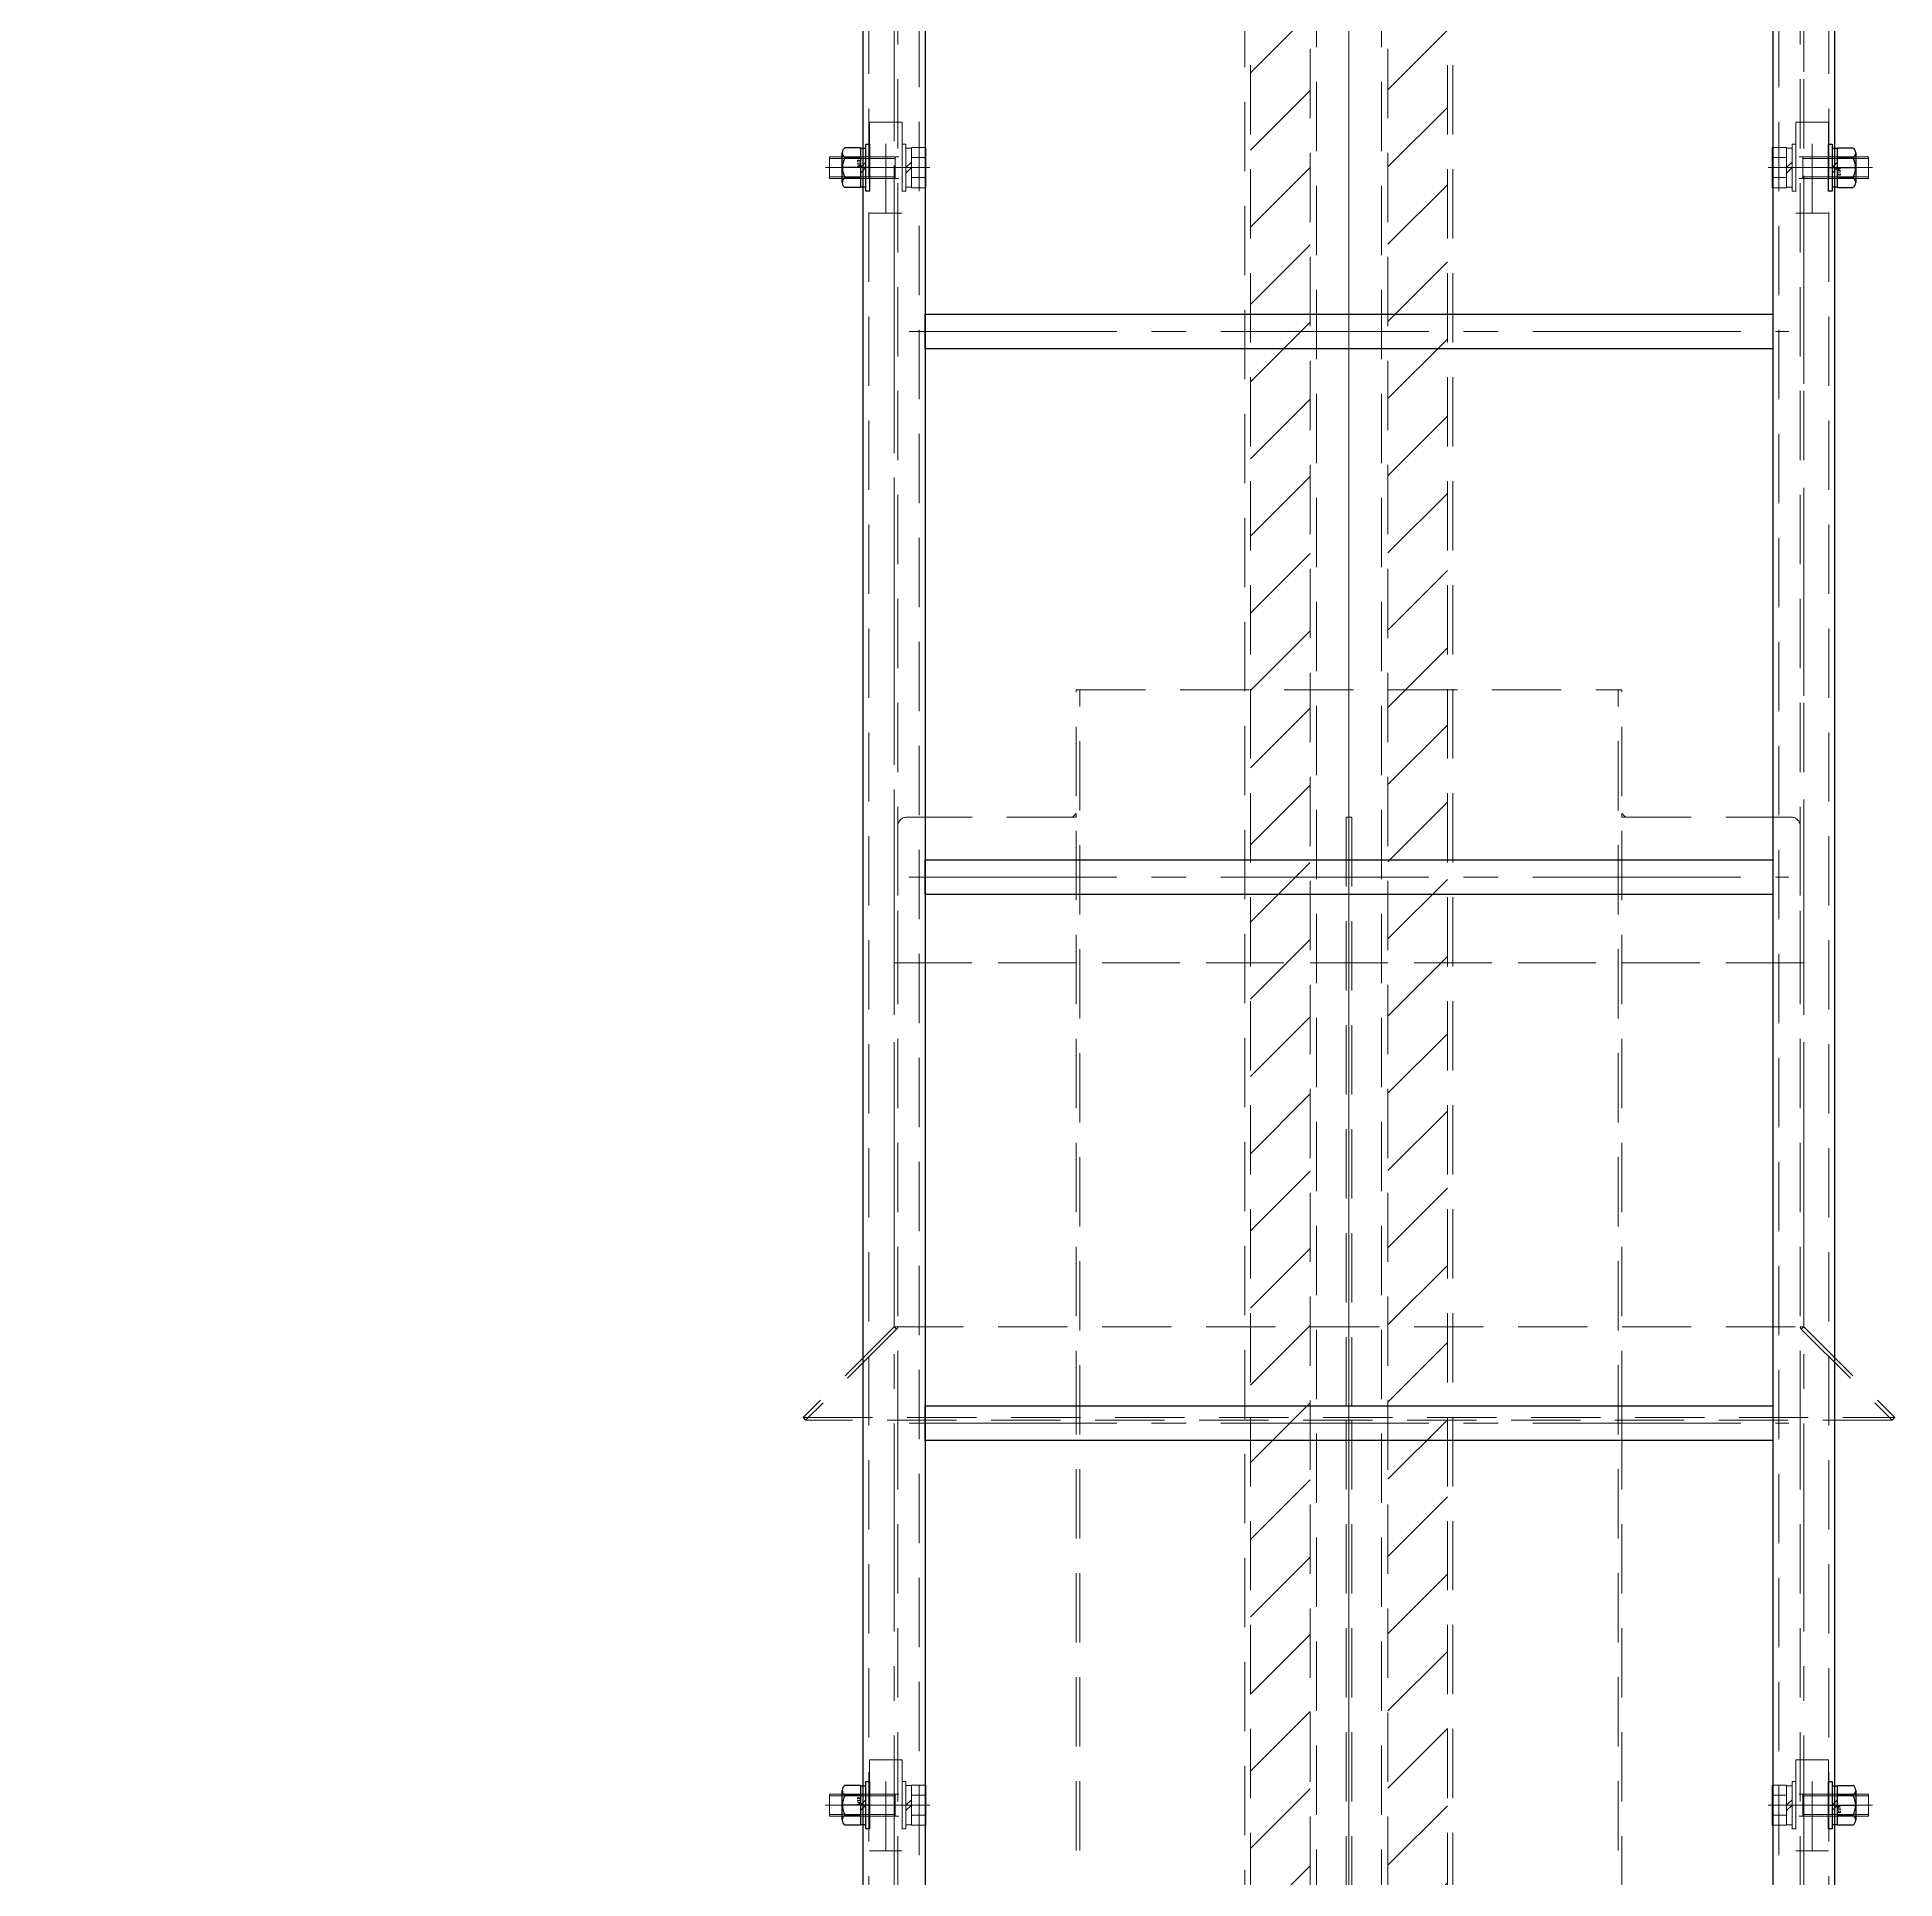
# Model space of a CAD drawing. Header units: millimetres. Extents: x -16130 to 36813, y -8099 to 27484.
# Drawn here: x 27889 to 28910, y 4952 to 5964 of the extents above; entities that cross this region are included whole.
import ezdxf

# ---------------------------------------------------------------- set-up
doc = ezdxf.new("R2010")
doc.units = ezdxf.units.MM
doc.header["$LTSCALE"] = 6
doc.header["$PDMODE"] = 99
doc.header["$PDSIZE"] = 1
doc.linetypes.add('CENTER2', pattern=[28.575, 19.05, -3.175, 3.175, -3.175])
doc.linetypes.add('HIDDEN', pattern=[9.525, 6.35, -3.175])
for name, color, linetype, lineweight in [('04_HIDDEN', 2, 'HIDDEN', 13), ('05_CENTER', 4, 'CENTER2', 13), ('08_DIM', 3, 'Continuous', 13)]:
    doc.layers.add(name, color=color, linetype=linetype, lineweight=lineweight)
doc.layers.add('10_DRAFT', color=8, linetype='Continuous', lineweight=0, plot=False)
doc.styles.add('KSS_TXT', font='txt.shx', dxfattribs={"bigfont": 'extfont2.shx'})
doc.styles.add('KSS_TXT_L', font='txt.shx', dxfattribs={"height": 3, "bigfont": 'extfont2.shx'})
doc.dimstyles.new('KSS_DIM', dxfattribs={"dimtxt": 3, "dimasz": 2.5, "dimexe": 1.25, "dimexo": 0.625, "dimtad": 1, "dimdsep": 46, "dimtxsty": 'KSS_TXT', "dimblk": 'OPEN30', "dimcen": 0, "dimazin": 2, "dimtfac": 0.75, "dimtmove": 0, "dimatfit": 3, "dimldrblk": 'OPEN30', "dimfxl": 1, "dimtolj": 1, "dimarcsym": 0})

# ---------------------------------------------------------------- blocks, each defined once
blk = doc.blocks.new('_Open30')
at = {"color": 0, "linetype": 'ByBlock', "lineweight": -2}
for p, q in [((-1, 0.268), (0, 0)), ((0, 0), (-1, -0.268)), ((0, 0), (-1, 0))]:
    blk.add_line(p, q, dxfattribs=at)
blk = doc.blocks.new('*D2430')
at = {"layer": '08_DIM', "color": 0, "lineweight": -2, "transparency": 16777216}
for p, q in [((28347.1, 8109.2), (27268.4, 8109.2)), ((27293.4, 8059.2), (27293.4, 1358.2)), ((27280.5, 1308.2), (27318.4, 1308.2))]:
    blk.add_line(p, q, dxfattribs=at)
at = {"layer": 'Defpoints', "color": 0, "transparency": 16777216}
for p in [(28359.6, 8109.2), (27268, 1308.2), (27293.4, 1308.2)]:
    blk.add_point(p, dxfattribs=at)
at = {"layer": '08_DIM', "color": 0, "lineweight": -2, "transparency": 16777216, "xscale": 50, "yscale": 50, "zscale": 50}
for p, rotation in [((27293.4, 8109.2), 90), ((27293.4, 1308.2), 270)]:
    blk.add_blockref('_Open30', p, dxfattribs=dict(at, rotation=rotation))
at = {"layer": '08_DIM', "color": 0, "transparency": 16777216, "insert": (27250.9, 4708.7), "char_height": 60, "attachment_point": 5, "rotation": 90, "style": 'KSS_TXT'}
blk.add_mtext('\\A1;6801', dxfattribs=at)
blk = doc.blocks.new('A$C693B3F9C_1_1')
at = {"layer": '04_HIDDEN'}
for points in [[(-254.5, 1017), (-263.5, 1017), (-263.5, 967), (-254.5, 967)], [(254.5, 1017), (263.5, 1017), (263.5, 967), (254.5, 967)], [(-254.5, 117), (-263.5, 117), (-263.5, 67), (-254.5, 67)], [(254.5, 117), (263.5, 117), (263.5, 67), (254.5, 67)]]:
    blk.add_lwpolyline(points, close=True, dxfattribs=at)
at = {"layer": '05_CENTER'}
for p, q in [((0, 2020.2), (0, -273)), ((-271.4, 992), (-246.7, 992)), ((271.4, 992), (246.7, 992)), ((-271.4, 92), (-246.7, 92)), ((271.4, 92), (246.7, 92))]:
    blk.add_line(p, q, dxfattribs=at)
blk = doc.blocks.new('A$C4D316DC8_1_2_1')
at = {"color": 0}
for p, q in [((-11, 13), (11, 13)), ((-11, 5), (-11, 13)), ((-5.5, 5), (-5.5, 13)), ((5.5, 5), (5.5, 13)), ((11, 5), (11, 13)), ((-13, 2), (13, 2)), ((-13, 2), (-13, 0)), ((-13, 0), (13, 0)), ((-11, 5), (11, 5)), ((-10.8, 5), (-10.8, 2)), ((0, 2), (-3, 5)), ((0, 5), (3, 2)), ((10.7, 2), (10.7, 5)), ((13, 0), (13, 2))]:
    blk.add_line(p, q, dxfattribs=at)
at = {"color": 0, "linetype": 'CENTER2'}
blk.add_line((0, -42.2), (0, 15.2), dxfattribs=at)
at = {"color": 0, "linetype": 'HIDDEN'}
for p, q in [((-6, -40), (-6, 0)), ((6, -40), (6, 0)), ((-6, -4), (6, -4)), ((-5.1, -40), (-5.1, -4)), ((5.1, -40), (5.1, -4)), ((-6, -40), (6, -40))]:
    blk.add_line(p, q, dxfattribs=at)
at = {"layer": '10_DRAFT', "style": 'KSS_TXT_L'}
blk.add_text('BT-M12x45L,SW,PW', height=0.3, dxfattribs=at).set_placement((6.4, 12.7))
blk = doc.blocks.new('M12Nza_1_2_1')
at = {"color": 0}
for p, q in [((-10.9, 5), (-10.9, 13.5)), ((-8.2, 15), (8.2, 15)), ((-5.5, 5), (-5.5, 13.5)), ((5.5, 5), (5.5, 13.5)), ((11, 13.5), (11, 5)), ((11, 5), (-10.9, 5)), ((-10.7, 2), (-10.7, 5)), ((0, 2), (-3, 5)), ((0, 5), (3, 2)), ((10.7, 5), (10.7, 2))]:
    blk.add_line(p, q, dxfattribs=at)
at = {"color": 0, "linetype": 'CENTER2'}
blk.add_line((0, 0), (0, 15), dxfattribs=at)
at = {"color": 0}
blk.add_lwpolyline([(-13, 2), (13, 2), (13, 0), (-13, 0)], close=True, dxfattribs=at)
for centre, radius, start, end in [((-8.2, 11.7), 3.29, 33.626, 146.374), ((0, 4), 10.9, 60, 120), ((8.2, 11.7), 3.29, 33.626, 146.374)]:
    blk.add_arc(centre, radius, start, end, dxfattribs=at)
at = {"layer": '10_DRAFT', "style": 'KSS_TXT'}
blk.add_text('M12', height=1.5, dxfattribs=at).set_placement((0.3, 5.1))
blk = doc.blocks.new('A$C7E0F0FFE_1_1_1')
for p, q in [((-42.5, -2220), (-42.5, 1300)), ((-8.5, 1300), (-8.5, -2220)), ((457.5, 1300), (457.5, -2220)), ((491.5, -2220), (491.5, 1300))]:
    blk.add_line(p, q)
for points in [[(-8.5, -980.5), (457.5, -980.5), (457.5, -999.5), (-8.5, -999.5)], [(-8.5, -1280.5), (457.5, -1280.5), (457.5, -1299.5), (-8.5, -1299.5)], [(-8.5, -1580.5), (457.5, -1580.5), (457.5, -1599.5), (-8.5, -1599.5)]]:
    blk.add_lwpolyline(points, close=True)
at = {"layer": '04_HIDDEN'}
for p, q in [((-39.3, -2220), (-39.3, 1296.8)), ((-11.7, 1296.8), (-11.7, -2220)), ((460.7, 1296.8), (460.7, -2220)), ((488.3, -2220), (488.3, 1296.8))]:
    blk.add_line(p, q, dxfattribs=at)
for points in [[(-30, -875), (-21, -875), (-21, -925), (-30, -925)], [(479, -875), (470, -875), (470, -925), (479, -925)], [(-30, -1775), (-21, -1775), (-21, -1825), (-30, -1825)], [(479, -1775), (470, -1775), (470, -1825), (479, -1825)]]:
    blk.add_lwpolyline(points, close=True, dxfattribs=at)
at = {"layer": '05_CENTER'}
for p, q in [((-25.5, 1324.4), (-25.5, -2227.3)), ((224.5, 1324.4), (224.5, -2227.3)), ((474.5, 1324.4), (474.5, -2227.3)), ((-12.4, -900), (-38.6, -900)), ((461.4, -900), (487.6, -900)), ((-17.3, -990), (466.3, -990)), ((-17.3, -1290), (466.3, -1290)), ((-17.3, -1590), (466.3, -1590)), ((-12.4, -1800), (-38.6, -1800)), ((461.4, -1800), (487.6, -1800))]:
    blk.add_line(p, q, dxfattribs=at)
blk = doc.blocks.new('A$C174B6162_1_1')
blk.add_blockref('A$C7E0F0FFE_1_1_1', (0, 0))
for p, rotation in [((-39, -900), 90), ((488, -900), 270), ((-39, -1800), 90), ((488, -1800), 270)]:
    blk.add_blockref('M12Nza_1_2_1', p, dxfattribs=dict(rotation=rotation))
at = {"layer": '04_HIDDEN'}
for p, rotation in [((-21, -900), 270), ((470, -900), 90), ((-21, -1800), 270), ((470, -1800), 90)]:
    blk.add_blockref('A$C4D316DC8_1_2_1', p, dxfattribs=dict(at, rotation=rotation))
blk = doc.blocks.new('M10Nza_1_1_1_1')
at = {"color": 0}
for p, q in [((-9.8, 4), (-9.8, 10.7)), ((-7.3, 12), (7.4, 12)), ((-4.9, 4), (-4.9, 10.7)), ((4.9, 10.7), (4.9, 4)), ((9.8, 10.7), (9.8, 4)), ((-9.8, 4), (9.8, 4)), ((-9.2, 1.5), (-9.2, 4)), ((0, 1.5), (-2.5, 4)), ((0, 4), (2.5, 1.5)), ((9.2, 4), (9.2, 1.5))]:
    blk.add_line(p, q, dxfattribs=at)
at = {"color": 0, "linetype": 'CENTER2'}
blk.add_line((0, 12), (0, 0), dxfattribs=at)
at = {"color": 0}
blk.add_lwpolyline([(-11, 1.5), (11, 1.5), (11, 0), (-11, 0)], close=True, dxfattribs=at)
for centre, radius, start, end in [((-7.3, 9.1), 2.94, 33.626, 146.374), ((0, 2.2), 9.8, 60, 120), ((7.4, 9.1), 2.94, 33.626, 146.374)]:
    blk.add_arc(centre, radius, start, end, dxfattribs=at)
at = {"layer": '10_DRAFT', "style": 'KSS_TXT'}
blk.add_text('M10', height=1.25, dxfattribs=at).set_placement((0.3, 4.1))
blk = doc.blocks.new('A$C68454564')
at = {"color": 0}
for p, q in [((-250, 350), (-250, 550)), ((250, 350), (250, 550)), ((-250, 350), (-300, 300)), ((-250, 350), (250, 350)), ((250, 350), (300, 300)), ((-300, 300), (-298.6, 298.6)), ((-248, 298.6), (-248, 5)), ((-150, 5), (-150, 298.6)), ((-1.5, 298.6), (-1.5, 5)), ((1.5, 298.6), (1.5, 5)), ((150, 298.6), (150, 5)), ((248, 298.6), (248, 5)), ((300, 300), (298.6, 298.6)), ((150, 5), (-150, 5))]:
    blk.add_line(p, q, dxfattribs=at)
for p, q in [((-250, 550), (250, 550)), ((-300, 300), (300, 300)), ((298.6, 298.6), (-298.6, 298.6))]:
    blk.add_line(p, q)
at = {"color": 3}
for points in [[(-150, 630), (-152, 630), (-152, 630), (-150, 632)], [(150, 630), (152, 630), (152, 630), (150, 632)], [(-248, 5), (-250, 5), (-250, 5), (-248, 7)], [(-150, 5), (-152, 5), (-152, 5), (-150, 7)], [(-1.5, 5), (-3.5, 5), (-3.5, 5), (-1.5, 7)], [(1.5, 5), (3.5, 5), (3.5, 5), (1.5, 7)], [(150, 5), (152, 5), (152, 5), (150, 7)], [(248, 5), (250, 5), (250, 5), (248, 7)]]:
    blk.add_lwpolyline(points, close=True, dxfattribs=at)
at = {"color": 0}
blk.add_lwpolyline([(-250, 0), (250, 0), (250, 5), (-250, 5)], close=True, dxfattribs=at)
for centre, start, end in [((-150, 5), 90, 180), ((150, 5), 0, 90)]:
    blk.add_arc(centre, 10, start, end, dxfattribs=at)
at = {"layer": '04_HIDDEN'}
for p, q in [((-150, 700), (150, 700)), ((-148, 5), (-148, 700)), ((148, 5), (148, 700)), ((-248, 625), (-248, 550)), ((-150, 630), (-243, 630)), ((1.5, 630), (-1.5, 630)), ((-1.5, 630), (-1.5, 298.6)), ((1.5, 630), (1.5, 298.6)), ((150, 630), (243, 630)), ((248, 625), (248, 550)), ((-248, 298.6), (-248, 550)), ((248, 298.6), (248, 550)), ((-248.6, 348.6), (-298.6, 298.6)), ((-250, 350), (-248.6, 348.6)), ((-250, 350), (-248, 350)), ((250, 350), (248, 350)), ((249, 350), (248, 350)), ((250, 350), (248.6, 348.6)), ((248.6, 348.6), (298.6, 298.6)), ((-146, 5), (-146, 0)), ((146, 5), (146, 0))]:
    blk.add_line(p, q, dxfattribs=at)
for points in [[(-150, 298.6), (-150, 700)], [(150, 298.6), (150, 700)]]:
    blk.add_lwpolyline(points, dxfattribs=at)
for centre, radius, start, end in [((-243, 625), 5, 90, 180), ((243, 625), 5, 360, 90), ((-250, 350), 2, 315, 0), ((250, 350), 2, 180, 225)]:
    blk.add_arc(centre, radius, start, end, dxfattribs=at)
at = {"layer": '05_CENTER'}
for p, q in [((-200, -9.9), (-200, 14.8)), ((200, -9.9), (200, 14.8))]:
    blk.add_line(p, q, dxfattribs=at)
at = {"layer": '10_DRAFT'}
for p, q in [((0, 0), (0, 700)), ((0, 550), (0, 300))]:
    blk.add_line(p, q, dxfattribs=at)
blk = doc.blocks.new('A$C68454658')
at = {"color": 0}
blk.add_lwpolyline([(-250, 600), (250, 600), (250, 0), (-250, 0)], close=True, dxfattribs=at)
at = {"layer": '04_HIDDEN'}
for p, q in [((-248, 600), (-248, 0)), ((248, 600), (248, 0))]:
    blk.add_line(p, q, dxfattribs=at)
for points in [[(-243, 680), (-223, 680, -0.414214), (-218, 675), (-218, 555, -0.414214), (-223, 550), (-248, 550), (-248, 675, -0.414214)], [(243, 680), (223, 680, 0.414214), (218, 675), (218, 555, 0.414214), (223, 550), (248, 550), (248, 675, 0.414214)]]:
    blk.add_lwpolyline(points, format="xyb", close=True, dxfattribs=at)
blk.add_lwpolyline([(-1.5, 680), (1.5, 680), (1.5, 550), (-1.5, 550)], close=True, dxfattribs=at)
at = {"layer": '08_DIM'}
for points in [[(-248, 550), (-246, 550), (-248, 548), (-248, 548)], [(248, 550), (246, 550), (248, 548), (248, 548)]]:
    blk.add_lwpolyline(points, close=True, dxfattribs=at)
at = {"layer": '10_DRAFT'}
blk.add_line((0, 600), (0, 0), dxfattribs=at)
blk = doc.blocks.new('A$C6845470D')
at = {"color": 0}
for p, q in [((-300, 650), (-298.6, 651.4)), ((300, 650), (-300, 650)), ((-250, 600), (-300, 650)), ((-298.6, 651.4), (298.6, 651.4)), ((250, 600), (300, 650)), ((300, 650), (298.6, 651.4)), ((-250, 0), (-250, 600)), ((-250, 600), (250, 600)), ((250, 0), (250, 600)), ((-250, 0), (250, 0))]:
    blk.add_line(p, q, dxfattribs=at)
at = {"layer": '04_HIDDEN'}
for p, q in [((-248.6, 601.4), (-298.6, 651.4)), ((248.6, 601.4), (298.6, 651.4)), ((-250, 600), (-248.6, 601.4)), ((-250, 600), (-248, 600)), ((-248, 0), (-248, 600)), ((248, 0), (248, 600)), ((250, 600), (248, 600)), ((250, 600), (248.6, 601.4))]:
    blk.add_line(p, q, dxfattribs=at)
for centre, start, end in [((-250, 600), 0, 45), ((250, 600), 135, 180)]:
    blk.add_arc(centre, 2, start, end, dxfattribs=at)
at = {"layer": '10_DRAFT'}
blk.add_line((0, 650), (0, 0), dxfattribs=at)
blk = doc.blocks.new('A$C68455BDC')
for name, p in [('A$C6845470D', (0, 1150)), ('A$C68454658', (0, 550)), ('A$C68454564', (0, 0)), ('M10Nza_1_1_1_1', (-200, 5)), ('M10Nza_1_1_1_1', (200, 5))]:
    blk.add_blockref(name, p)
blk = doc.blocks.new('A$C734B563F_1_1')
h = blk.add_hatch()
h.set_pattern_fill('_USER', color=3, scale=30, angle=45, pattern_type=0)
h.set_pattern_definition([(45, (-12804.288, -4741.178), (-21.213203, 21.213203), [])])
h.paths.add_polyline_path([(54.1, 2236), (21.4, 2236), (21.4, 6), (54.1, 6)])
h.paths.add_polyline_path([(-21.4, 2236), (-54.2, 2236), (-54.2, 6), (-21.4, 6)])
at = {"color": 0}
blk.add_lwpolyline([(-57.2, 2236), (57.1, 2236), (57.1, 6), (-57.2, 6)], close=True, dxfattribs=at)
at = {"layer": '04_HIDDEN'}
for p, q in [((-17.8, 2284), (-17.8, -26)), ((17.8, 2284), (17.8, -26)), ((-54.2, 2236), (-54.2, 6)), ((-21.4, 2245), (-21.4, -6)), ((21.4, 2245), (21.4, -6)), ((54.1, 2236), (54.1, 6))]:
    blk.add_line(p, q, dxfattribs=at)
at = {"layer": '05_CENTER'}
blk.add_line((0, 2287.7), (0, -29.9), dxfattribs=at)

msp = doc.modelspace()

# ---------------------------------------------------------------- block references
for name, p in [('A$C174B6162_1_1', (28385.11619, 6792.1782)), ('A$C693B3F9C_1_1', (28609.616, 4900.1782))]:
    msp.add_blockref(name, p)
at = {"layer": '04_HIDDEN'}
for name, p in [('A$C734B563F_1_1', (28609.61598, 4741.1782)), ('A$C68455BDC', (28609.616, 4905.1782))]:
    msp.add_blockref(name, p, dxfattribs=at)

# ---------------------------------------------------------------- dimensions: what is measured, and where the dimension line sits
at = {"layer": '08_DIM', "color": 1}
dim = msp.add_linear_dim(base=(27293.37791, 1308.1782), p1=(28359.61627, 8109.1782), p2=(27267.95873, 1308.1782), angle=90, dimstyle='KSS_DIM', override={"dimscale": 20}, dxfattribs=at)
dim.commit()
dim.dimension.update_dxf_attribs({"geometry": '*D2430', "text_midpoint": (27250.87791, 4708.6782)})

doc.saveas('drawing.dxf')
